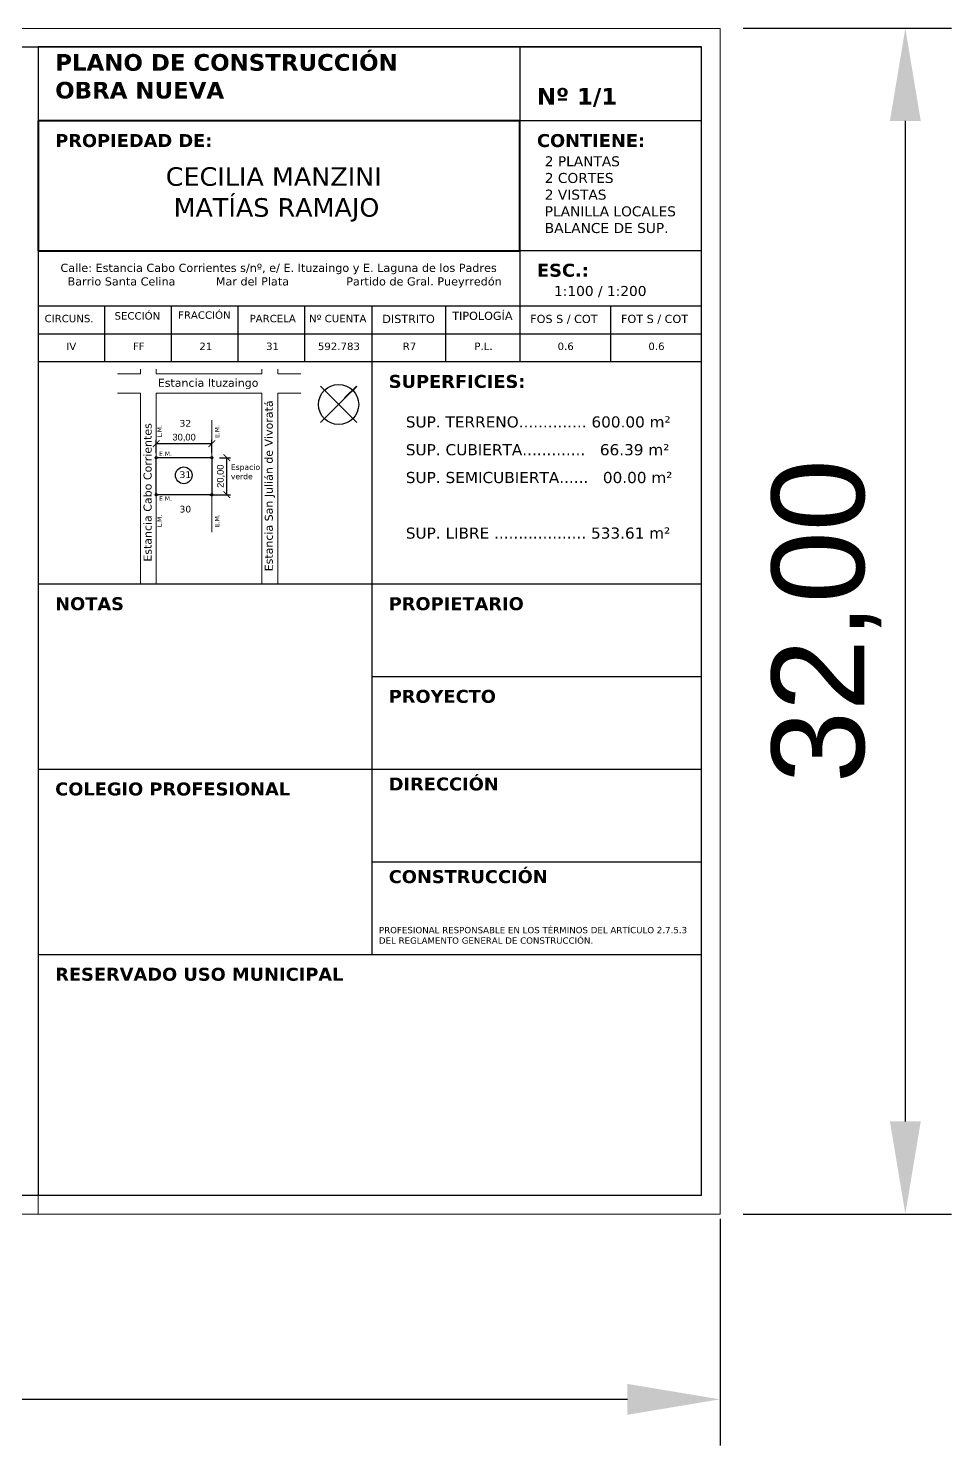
# Model space of a CAD drawing. Header units: millimetres. Extents: x 1434 to 1553, y 1501 to 1543.
# Drawn here: x 1527.82 to 1552.73, y 1500.89 to 1539.14 of the extents above; entities that cross this region are included whole.
import ezdxf

# ---------------------------------------------------------------- set-up
doc = ezdxf.new("R2010")
doc.units = ezdxf.units.MM
for name, color, linetype, lineweight in [('0.1', 50, 'Continuous', 0), ('0.2', 40, 'Continuous', 20), ('0.3', 30, 'Continuous', 30), ('0.5', 10, 'Continuous', 40), ('cotas', 104, 'Continuous', 18), ('nomenclatura', 41, 'Continuous', 18)]:
    doc.layers.add(name, color=color, linetype=linetype, lineweight=lineweight)
doc.layers.add('gris', color=252, linetype='Continuous', lineweight=18, true_color=0x696969)
doc.styles.get("Standard").update_dxf_attribs({"font": 'ARIAL.TTF'})
doc.dimstyles.new('BM-1en 100', dxfattribs={"dimtxt": 0.18, "dimasz": 0.18, "dimexe": 0.1, "dimexo": 0.1, "dimgap": 0.05, "dimtad": 1, "dimtxsty": 'Standard', "dimblk": 'ARCHTICK', "dimcen": -0.18, "dimadec": 0, "dimazin": 0, "dimtfac": 1, "dimtmove": 0, "dimatfit": 3, "dimldrblk": 'ARCHTICK', "dimfxl": 1, "dimarcsym": 0})
doc.dimstyles.new('ISO-25', dxfattribs={"dimtxt": 2.5, "dimasz": 2.5, "dimexe": 1.25, "dimexo": 0.625, "dimtad": 1, "dimtxsty": 'Standard', "dimcen": 2.5, "dimadec": 0, "dimazin": 0, "dimtfac": 1, "dimtmove": 0, "dimatfit": 3, "dimfxl": 1, "dimarcsym": 0})

# ---------------------------------------------------------------- blocks, each defined once
blk = doc.blocks.new('*D11')
at = {"layer": 'cotas', "color": 0, "lineweight": -2}
for p, q in [((1458.481, 1507.013), (1458.481, 1500.888)), ((1546.481, 1507.013), (1546.481, 1500.888)), ((1460.981, 1502.138), (1543.981, 1502.138))]:
    blk.add_line(p, q, dxfattribs=at)
at = {"layer": 'cotas', "color": 0}
for points in [[(1460.981, 1502.554), (1460.981, 1501.721), (1458.481, 1502.138)], [(1543.981, 1502.554), (1543.981, 1501.721), (1546.481, 1502.138)]]:
    blk.add_solid(points, dxfattribs=at)
at = {"layer": 'Defpoints', "color": 0}
for p in [(1458.481, 1507.638), (1546.481, 1507.638), (1546.481, 1502.138)]:
    blk.add_point(p, dxfattribs=at)
at = {"layer": 'cotas', "color": 0, "insert": (1502.481, 1504.265), "char_height": 2.5, "attachment_point": 5}
blk.add_mtext('88,00', dxfattribs=at)
blk = doc.blocks.new('*D5')
at = {"layer": 'cotas', "color": 0, "lineweight": -2}
for p, q in [((1547.106, 1539.138), (1552.731, 1539.138)), ((1551.481, 1536.638), (1551.481, 1509.638)), ((1547.106, 1507.138), (1552.731, 1507.138))]:
    blk.add_line(p, q, dxfattribs=at)
at = {"layer": 'cotas', "color": 0}
for points in [[(1551.065, 1536.638), (1551.898, 1536.638), (1551.481, 1539.138)], [(1551.065, 1509.638), (1551.898, 1509.638), (1551.481, 1507.138)]]:
    blk.add_solid(points, dxfattribs=at)
at = {"layer": 'Defpoints', "color": 0}
for p in [(1546.481, 1539.138), (1546.481, 1507.138), (1551.481, 1507.138)]:
    blk.add_point(p, dxfattribs=at)
at = {"layer": 'cotas', "color": 0, "insert": (1549.354, 1523.138), "char_height": 2.5, "attachment_point": 5, "rotation": 90}
blk.add_mtext('32,00', dxfattribs=at)
blk = doc.blocks.new('_ArchTick')
at = {"color": 0, "linetype": 'ByBlock', "const_width": 0.15}
blk.add_lwpolyline([(-0.5, -0.5), (0.5, 0.5)], dxfattribs=at)
blk = doc.blocks.new('*D12')
at = {"layer": 'cotas', "color": 0, "lineweight": -2}
for p, q in [((1532.971, 1527.551), (1533.271, 1527.551)), ((1533.171, 1526.551), (1533.171, 1527.551)), ((1532.706, 1526.551), (1533.271, 1526.551))]:
    blk.add_line(p, q, dxfattribs=at)
at = {"layer": 'Defpoints', "color": 0}
for p in [(1532.871, 1527.551), (1533.171, 1527.551), (1532.606, 1526.551)]:
    blk.add_point(p, dxfattribs=at)
at = {"layer": 'cotas', "color": 0, "lineweight": -2, "xscale": 0.18, "yscale": 0.18, "zscale": 0.18}
for p, rotation in [((1533.171, 1527.551), 90), ((1533.171, 1526.551), 270)]:
    blk.add_blockref('_ArchTick', p, dxfattribs=dict(at, rotation=rotation))
at = {"layer": 'cotas', "color": 0, "insert": (1533.013, 1527.051), "char_height": 0.18, "attachment_point": 5, "rotation": 90}
blk.add_mtext('20,00', dxfattribs=at)
blk = doc.blocks.new('*D13')
at = {"layer": 'cotas', "color": 0, "lineweight": -2}
for p, q in [((1531.269, 1527.681), (1531.269, 1528.03)), ((1531.269, 1527.93), (1532.769, 1527.93)), ((1532.769, 1527.682), (1532.769, 1528.03))]:
    blk.add_line(p, q, dxfattribs=at)
at = {"layer": 'Defpoints', "color": 0}
for p in [(1532.769, 1527.93), (1531.269, 1527.581), (1532.769, 1527.582)]:
    blk.add_point(p, dxfattribs=at)
at = {"layer": 'cotas', "color": 0, "lineweight": -2, "xscale": 0.18, "yscale": 0.18, "zscale": 0.18, "rotation": 180}
blk.add_blockref('_ArchTick', (1531.269, 1527.93), dxfattribs=at)
at = {"layer": 'cotas', "color": 0, "lineweight": -2, "xscale": 0.18, "yscale": 0.18, "zscale": 0.18}
blk.add_blockref('_ArchTick', (1532.769, 1527.93), dxfattribs=at)
at = {"layer": 'cotas', "color": 0, "insert": (1532.019, 1528.088), "char_height": 0.18, "attachment_point": 5}
blk.add_mtext('30,00', dxfattribs=at)

msp = doc.modelspace()

# ---------------------------------------------------------------- hatches: boundary and pattern name
at = {"layer": 'gris'}
h = msp.add_hatch(color=256, dxfattribs=at)
h.paths.add_polyline_path([(1531.2339, 1527.5511, 0.4111855), (1531.2686, 1527.5167), (1531.2686, 1527.5514)])
h.paths.add_polyline_path([(1531.2339, 1527.5511), (1531.2686, 1527.5514), (1531.2686, 1527.5862, 0.4172482)])
h.paths.add_polyline_path([(1531.2686, 1527.5862), (1531.2686, 1527.5514), (1531.3034, 1527.5518, 0.4111855)])
h.paths.add_polyline_path([(1531.2686, 1527.5514), (1531.2686, 1527.5167, 0.4172482), (1531.3034, 1527.5518)])
h = msp.add_hatch(color=256, dxfattribs=at)
h.paths.add_polyline_path([(1532.7339, 1527.5511, 0.4111855), (1532.7686, 1527.5167), (1532.7686, 1527.5514)])
h.paths.add_polyline_path([(1532.7339, 1527.5511), (1532.7686, 1527.5514), (1532.7686, 1527.5862, 0.4172482)])
h.paths.add_polyline_path([(1532.7686, 1527.5862), (1532.7686, 1527.5514), (1532.8034, 1527.5518, 0.4111855)])
h.paths.add_polyline_path([(1532.7686, 1527.5514), (1532.7686, 1527.5167, 0.4172482), (1532.8034, 1527.5518)])
h = msp.add_hatch(color=256, dxfattribs=at)
h.paths.add_polyline_path([(1531.2339, 1526.5511, 0.4111855), (1531.2686, 1526.5167), (1531.2686, 1526.5514)])
h.paths.add_polyline_path([(1531.2339, 1526.5511), (1531.2686, 1526.5514), (1531.2686, 1526.5862, 0.4172482)])
h.paths.add_polyline_path([(1531.2686, 1526.5862), (1531.2686, 1526.5514), (1531.3034, 1526.5518, 0.4111855)])
h.paths.add_polyline_path([(1531.2686, 1526.5514), (1531.2686, 1526.5167, 0.4172482), (1531.3034, 1526.5518)])
h = msp.add_hatch(color=256, dxfattribs=at)
h.paths.add_polyline_path([(1532.7339, 1526.5511, 0.4111855), (1532.7686, 1526.5167), (1532.7686, 1526.5514)])
h.paths.add_polyline_path([(1532.7339, 1526.5511), (1532.7686, 1526.5514), (1532.7686, 1526.5862, 0.4172482)])
h.paths.add_polyline_path([(1532.7686, 1526.5862), (1532.7686, 1526.5514), (1532.8034, 1526.5518, 0.4111855)])
h.paths.add_polyline_path([(1532.7686, 1526.5514), (1532.7686, 1526.5167, 0.4172482), (1532.8034, 1526.5518)])

# ---------------------------------------------------------------- linework, layer by layer
at = {"layer": '0.1'}
for p, q in [((1530.2181, 1529.8138), (1530.8394, 1529.8138)), ((1530.8394, 1529.8138), (1530.8394, 1529.9376)), ((1531.2686, 1529.8138), (1531.2686, 1529.9376)), ((1534.1213, 1529.8138), (1531.2686, 1529.8138)), ((1534.1213, 1529.8138), (1534.1213, 1529.9376)), ((1534.5506, 1529.8138), (1534.5506, 1529.9376)), ((1535.1718, 1529.8138), (1534.5506, 1529.8138)), ((1530.2181, 1529.296), (1530.8394, 1529.296)), ((1530.8394, 1524.1376), (1530.8394, 1529.296)), ((1531.2686, 1529.296), (1531.2686, 1524.1376)), ((1534.1213, 1529.296), (1531.2686, 1529.296)), ((1534.1213, 1524.1376), (1534.1213, 1529.296)), ((1535.1718, 1529.296), (1534.5506, 1529.296)), ((1534.5506, 1529.296), (1534.5506, 1524.1376)), ((1536.6787, 1529.4795), (1535.699, 1528.4998)), ((1536.6787, 1528.4998), (1535.699, 1529.4795)), ((1532.7686, 1527.5514), (1532.7686, 1528.5625)), ((1532.7686, 1526.5514), (1532.7686, 1525.5403))]:
    msp.add_line(p, q, dxfattribs=at)
at = {"layer": '0.2'}
for p, q in [((1461.4813, 1539.1376), (1546.4813, 1539.1376)), ((1545.9813, 1539.1376), (1546.4813, 1539.1376)), ((1546.4813, 1507.1376), (1546.4813, 1539.1376)), ((1528.0813, 1507.1376), (1528.0813, 1507.6376)), ((1546.4813, 1507.1376), (1461.4813, 1507.1376))]:
    msp.add_line(p, q, dxfattribs=at)
for centre in [(1531.2686, 1527.5514), (1532.7686, 1527.5514), (1531.2686, 1526.5514), (1532.7686, 1526.5514)]:
    msp.add_circle(centre, 0.0348, dxfattribs=at)
at = {"layer": '0.3', "lineweight": 30}
for p, q in [((1461.9813, 1538.6376), (1545.9813, 1538.6376)), ((1545.9813, 1538.6376), (1528.0813, 1538.6376)), ((1528.0813, 1538.6376), (1528.0813, 1536.6376)), ((1541.0813, 1538.6376), (1541.0813, 1536.6376)), ((1545.9813, 1507.6376), (1545.9813, 1538.6376)), ((1545.9813, 1536.6376), (1541.0813, 1536.6376)), ((1528.0813, 1533.1376), (1528.0813, 1507.6376)), ((1545.9813, 1533.1376), (1541.0813, 1533.1376)), ((1541.0813, 1533.1376), (1541.0813, 1530.1376)), ((1545.9813, 1531.6376), (1528.0813, 1531.6376)), ((1529.8813, 1530.1376), (1529.8813, 1531.6376)), ((1531.6813, 1530.1376), (1531.6813, 1531.6376)), ((1533.4813, 1530.1376), (1533.4813, 1531.6376)), ((1535.2813, 1530.1376), (1535.2813, 1531.6376)), ((1537.0813, 1531.6376), (1537.0813, 1514.1376)), ((1539.0813, 1530.1376), (1539.0813, 1531.6376)), ((1543.5313, 1530.1376), (1543.5313, 1531.6376)), ((1545.9813, 1530.8876), (1528.0813, 1530.8876)), ((1545.9813, 1530.1376), (1528.0813, 1530.1376)), ((1537.0813, 1524.1376), (1528.0813, 1524.1376)), ((1545.9813, 1524.1376), (1537.0813, 1524.1376)), ((1545.9813, 1521.6376), (1537.0813, 1521.6376)), ((1545.9813, 1519.1376), (1528.0813, 1519.1376)), ((1545.9813, 1516.6376), (1537.0813, 1516.6376)), ((1545.9813, 1514.1376), (1528.0813, 1514.1376)), ((1545.9813, 1507.6376), (1461.9813, 1507.6376))]:
    msp.add_line(p, q, dxfattribs=at)
at = {"layer": '0.3'}
msp.add_lwpolyline([(1531.2686, 1526.5514), (1531.2686, 1527.5514), (1532.7686, 1527.5514), (1532.7686, 1526.5514), (1531.2686, 1526.5514)], dxfattribs=at)
for centre, radius in [((1536.1889, 1528.9862), 0.5415), ((1532.0098, 1527.0753), 0.2259)]:
    msp.add_circle(centre, radius, dxfattribs=at)
at = {"layer": '0.5'}
for p, q in [((1541.0813, 1536.6376), (1528.0813, 1536.6376)), ((1528.0813, 1536.6376), (1528.0813, 1533.1376)), ((1541.0813, 1533.1376), (1541.0813, 1536.6376)), ((1528.0813, 1533.1376), (1541.0813, 1533.1376)), ((1536.3612, 1529.162), (1536.6787, 1529.4795))]:
    msp.add_line(p, q, dxfattribs=at)

# ---------------------------------------------------------------- texts
at = {"layer": 'nomenclatura', "linetype": 'Continuous', "lineweight": 15}
for s, insert, char_height, width, attachment_point in [('{\\fVerdana|b1|i0|c0|p34;PLANO DE CONSTRUCCIÓN \\POBRA NUEVA}', (1528.5416, 1538.4438), 0.45, 11.993064, 1), ('{\\fVerdana|b1|i0|c0|p34;Nº 1/1}', (1541.5416, 1537.5266), 0.45, 11.993064, 1), ('{\\fVerdana|b1|i0|c0|p34;PROPIEDAD DE:}', (1528.5416, 1536.2847), 0.35, 11.993064, 1), ('{\\fVerdana|b1|i0|c0|p34;CONTIENE:}', (1541.5416, 1536.2847), 0.35, 11.993064, 1), ('\\pi3.4436;{\\fVerdana|b0|i0|c0|p34;CECILIA MANZINI \\P\\pi3.6543;MATÍAS RAMAJO}', (1528.0813, 1535.3886), 0.5, 13, 1), ('{\\fVerdana|b0|i0|c0|p34;2 PLANTAS\\P2 CORTES\\P2 VISTAS\\PPLANILLA LOCALES\\PBALANCE DE SUP.}', (1541.7519, 1535.6847), 0.27, 11.993064, 1), ('{\\fVerdana|b0|i0|c0|p34;Calle: Estancia Cabo Corrientes s/nº, e/ E. Ituzaingo y E. Laguna de los Padres^I         Barrio Santa Celina  ^I       Mar del Plata  ^I       Partido de Gral. Pueyrredón}', (1528.6835, 1532.7847), 0.22, 12.858056, 1), ('{\\fVerdana|b1|i0|c0|p34;ESC.:}', (1541.5416, 1532.7847), 0.35, 11.993064, 1), ('{\\fVerdana|b0|i0|c0|p34;1:100 / 1:200}', (1542.0019, 1532.1847), 0.27, 11.993064, 1), ('{\\fVerdana|b0|i0|c0|p34;SECCIÓN}', (1530.1419, 1531.4781), 0.2, 1.8, 1), ('{\\fVerdana|b0|i0|c0|p34;FRACCIÓN}', (1531.8548, 1531.4997), 0.2, 1.8, 1), ('{\\fVerdana|b0|i0|c0|p34;TIPOLOGÍA}', (1539.2548, 1531.4894), 0.22, 1.339733, 1), ('{\\fVerdana|b0|i0|c0|p34;CIRCUNS.}', (1528.2548, 1531.4064), 0.2, 1.8, 1), ('{\\fVerdana|b0|i0|c0|p34;PARCELA}', (1533.7853, 1531.4064), 0.2, 1.8, 1), ('{\\fVerdana|b0|i0|c0|p34;Nº CUENTA}', (1535.3908, 1531.4064), 0.2, 1.8, 1), ('{\\fVerdana|b0|i0|c0|p34;DISTRITO}', (1537.3671, 1531.4064), 0.22, 1.339733, 1), ('{\\fVerdana|b0|i0|c0|p34;FOS S / COT}', (1541.3597, 1531.4064), 0.22, 2.276562, 1), ('{\\fVerdana|b0|i0|c0|p34;FOT S / COT}', (1543.8097, 1531.4064), 0.22, 2.276562, 1), ('\\pi0.75903;{\\fVerdana|b0|i0|c0|p34;IV}', (1528.0813, 1530.6564), 0.2, 1.8, 1), ('\\pi0.75709;{\\fVerdana|b0|i0|c0|p34;FF}', (1529.8813, 1530.6564), 0.2, 1.8, 1), ('\\pi0.75057;{\\fVerdana|b0|i0|c0|p34;21}', (1531.6813, 1530.6564), 0.2, 1.8, 1), ('\\pi0.75097;{\\fVerdana|b0|i0|c0|p34;31}', (1533.4813, 1530.6564), 0.2, 1.8, 1), ('\\pi0.34822;{\\fVerdana|b0|i0|c0|p34;592.783}', (1535.2813, 1530.6556), 0.2, 1.8, 1), ('\\pi0.83902;{\\fVerdana|b0|i0|c0|p34;R7}', (1537.0813, 1530.6564), 0.2, 2, 1), ('\\pi0.77085;{\\fVerdana|b0|i0|c0|p34;P.L.}', (1539.0813, 1530.6564), 0.2, 2, 1), ('\\pi1.0167;{\\fVerdana|b0|i0|c0|p34;0.6}', (1541.0813, 1530.6564), 0.2, 2.45, 1), ('\\pi1.0167;{\\fVerdana|b0|i0|c0|p34;0.6}', (1543.5313, 1530.6564), 0.2, 2.45, 1), ('{\\fVerdana|b0|i0|c0|p34;Estancia Ituzaingo}', (1531.31, 1529.402), 0.216, 5.060317, 7), ('{\\fVerdana|b1|i0|c0|p34;SUPERFICIES:}', (1537.5416, 1529.7847), 0.35, 11.993064, 1), ('{\\fVerdana|b0|i0|c0|p34;32}', (1531.8962, 1528.5683), 0.18, 1.403321, 1), ('{\\fVerdana|b0|i0|c0|p34;SUP. TERRENO.............. 600.00 m²}', (1538.0019, 1528.666), 0.3, 7.979467, 1), ('{\\fVerdana|b0|i0|c0|p34;E.M.}', (1531.3425, 1527.5953), 0.12, 0.70166, 7), ('{\\fVerdana|b0|i0|c0|p34;SUP. CUBIERTA.............   66.39 m²}', (1538.0019, 1527.916), 0.3, 7.979467, 1), ('{\\fVerdana|b0|i0|c0|p34;Espacio \\Pverde}', (1533.281, 1527.3701), 0.15, 1.403321, 1), ('{\\fVerdana|b0|i0|c0|p34;31}', (1531.8962, 1527.1823), 0.18, 1.403321, 1), ('{\\fVerdana|b0|i0|c0|p34;SUP. SEMICUBIERTA......   00.00 m²}', (1538.0019, 1527.166), 0.3, 7.979467, 1), ('{\\fVerdana|b0|i0|c0|p34;E.M.}', (1531.3425, 1526.5075), 0.12, 0.70166, 1), ('{\\fVerdana|b0|i0|c0|p34;30}', (1531.8962, 1526.2519), 0.18, 1.403321, 1), ('{\\fVerdana|b0|i0|c0|p34;SUP. LIBRE ................... 533.61 m²}', (1538.0019, 1525.666), 0.3, 7.979467, 1), ('{\\fVerdana|b1|i0|c0|p34;NOTAS}', (1528.5416, 1523.7847), 0.35, 11.993064, 1), ('{\\fVerdana|b1|i0|c0|p34;PROPIETARIO}', (1537.5416, 1523.7847), 0.35, 11.993064, 1), ('{\\fVerdana|b1|i0|c0|p34;PROYECTO}', (1537.5416, 1521.2847), 0.35, 11.993064, 1), ('{\\fVerdana|b1|i0|c0|p34;DIRECCIÓN}', (1537.5416, 1518.9191), 0.35, 11.993064, 1), ('{\\fVerdana|b1|i0|c0|p34;COLEGIO PROFESIONAL}', (1528.5416, 1518.7847), 0.35, 11.993064, 1), ('{\\fVerdana|b1|i0|c0|p34;CONSTRUCCIÓN}', (1537.5416, 1516.4191), 0.35, 11.993064, 1), ('{\\fVerdana|b0|i0|c0|p34;PROFESIONAL RESPONSABLE EN LOS TÉRMINOS DEL ARTÍCULO 2.7.5.3\\PDEL REGLAMENTO GENERAL DE CONSTRUCCIÓN.}', (1537.2774, 1514.8871), 0.17, 11.993064, 1), ('{\\fVerdana|b1|i0|c0|p34;RESERVADO USO MUNICIPAL}', (1528.5416, 1513.7847), 0.35, 11.993064, 1)]:
    msp.add_mtext(s, dxfattribs=dict(at, insert=insert, char_height=char_height, width=width, attachment_point=attachment_point))
at = {"layer": 'nomenclatura', "linetype": 'Continuous', "lineweight": 15, "rotation": 90}
for s, insert, char_height, width, attachment_point in [('{\\fVerdana|b0|i0|c0|p34;Estancia San Julián de Vivoratá}', (1534.1968, 1529.0954), 0.216, 5.060317, 3), ('{\\fVerdana|b0|i0|c0|p34;Estancia Cabo Corrientes}', (1530.9262, 1528.4824), 0.216, 5.060317, 3), ('{\\fVerdana|b0|i0|c0|p34;L.M.}', (1531.2935, 1528.43), 0.12, 1.403321, 3), ('{\\fVerdana|b0|i0|c0|p34;E.M.}', (1532.8496, 1528.43), 0.12, 1.403321, 3), ('{\\fVerdana|b0|i0|c0|p34;L.M.}', (1531.2935, 1525.6729), 0.12, 1.403321, 1), ('{\\fVerdana|b0|i0|c0|p34;E.M.}', (1532.8496, 1525.6729), 0.12, 1.403321, 1)]:
    msp.add_mtext(s, dxfattribs=dict(at, insert=insert, char_height=char_height, width=width, attachment_point=attachment_point))

# ---------------------------------------------------------------- dimensions: what is measured, and where the dimension line sits
at = {"layer": 'cotas'}
dim = msp.add_linear_dim(base=(1551.4813, 1507.1376), p1=(1546.4813, 1539.1376), p2=(1546.4813, 1507.1376), angle=90, dimstyle='ISO-25', override={"dimzin": 0, "dimfxl": 0}, dxfattribs=at)
dim.commit()
dim.dimension.update_dxf_attribs({"geometry": '*D5', "text_midpoint": (1549.3539, 1523.1376)})
dim = msp.add_linear_dim(base=(1532.7686, 1527.9298), p1=(1531.2686, 1527.5813), p2=(1532.7686, 1527.5815), text='30,00', dimstyle='BM-1en 100', override={"dimlfac": 2, "dimzin": 0}, dxfattribs=at)
dim.commit()
dim.dimension.update_dxf_attribs({"geometry": '*D13', "text_midpoint": (1532.0186, 1527.9298), "dimtype": 160})
dim = msp.add_linear_dim(base=(1533.1707, 1527.5514), p1=(1532.6057, 1526.5514), p2=(1532.8705, 1527.5514), angle=90, text='20,00', dimstyle='BM-1en 100', override={"dimlfac": 2, "dimzin": 0}, dxfattribs=at)
dim.commit()
dim.dimension.update_dxf_attribs({"geometry": '*D12', "text_midpoint": (1533.1707, 1527.0514), "dimtype": 160})
dim = msp.add_linear_dim(base=(1546.4813, 1502.1376), p1=(1458.4813, 1507.6376), p2=(1546.4813, 1507.6376), dimstyle='ISO-25', override={"dimzin": 0, "dimfxl": 0}, dxfattribs=at)
dim.commit()
dim.dimension.update_dxf_attribs({"geometry": '*D11', "text_midpoint": (1502.4813, 1504.265)})

doc.saveas('drawing.dxf')
